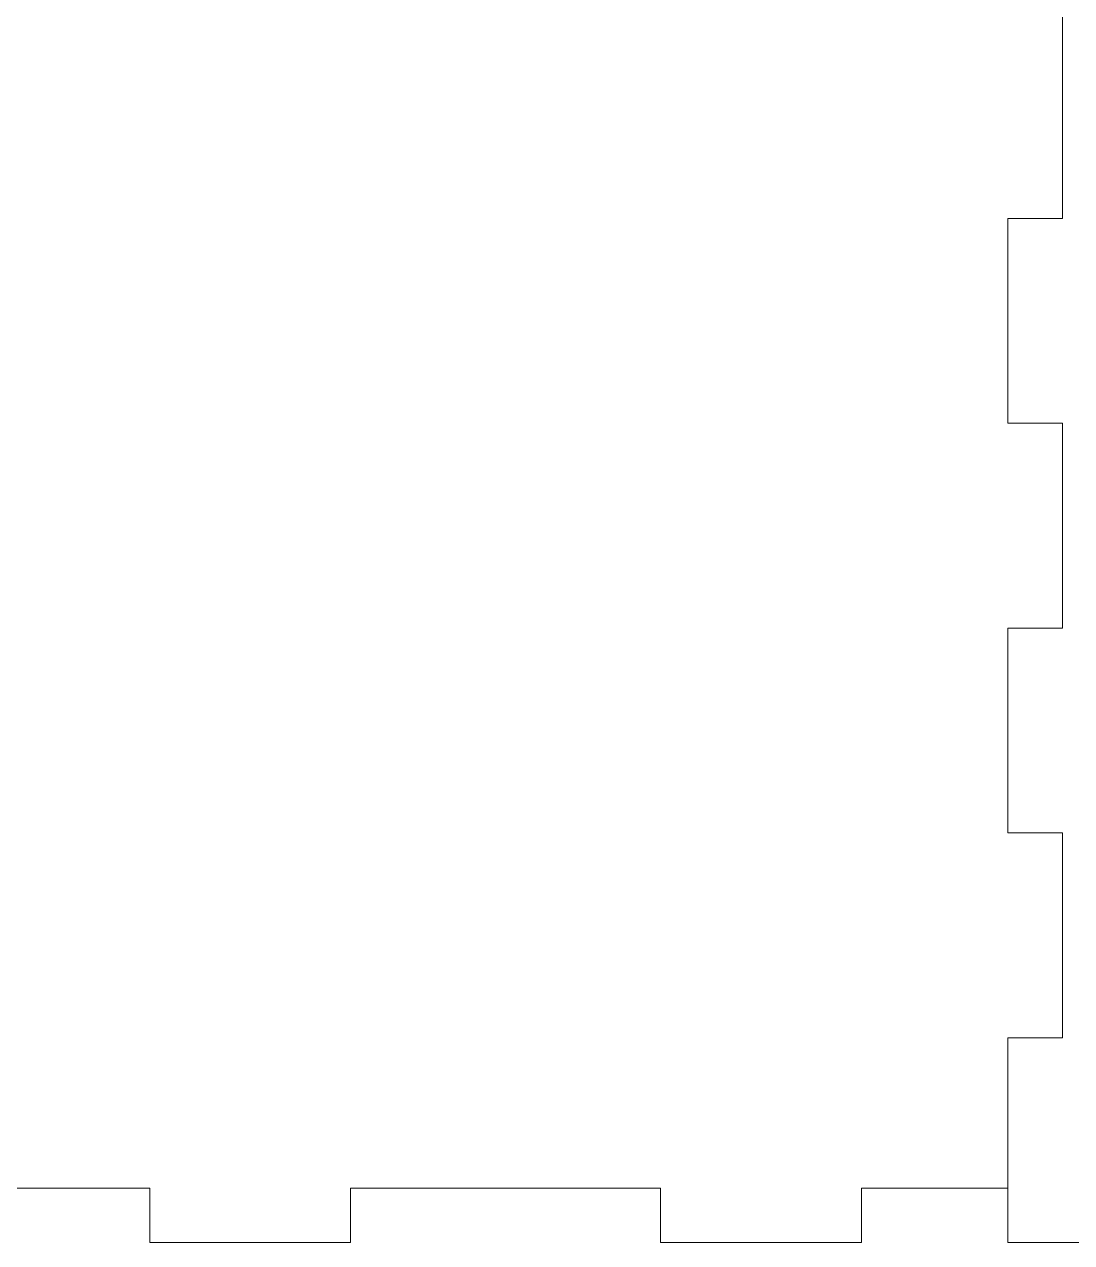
# Model space of a CAD drawing. Header units: millimetres. Extents: x -98 to 307, y -584 to 79.
# Drawn here: x 4.9 to 104.2, y -584 to -468.5 of the extents above; entities that cross this region are included whole.
import ezdxf

# ---------------------------------------------------------------- set-up
doc = ezdxf.new("R2010")
doc.units = ezdxf.units.MM
doc.header["$MEASUREMENT"] = 0
doc.layers.add('layer 1', color=7, linetype='Continuous')

msp = doc.modelspace()

# ---------------------------------------------------------------- linework, layer by layer
at = {"layer": 'layer 1', "lineweight": 9}
for points in [[(103.3345, -486.8691), (103.3345, -486.8691), (103.3345, -467.4453), (103.3345, -467.4453)], [(98.1768, -486.8691), (98.1768, -486.8691), (103.3345, -486.8691), (103.3345, -486.8691)], [(98.1768, -506.2933), (98.1768, -506.2933), (98.1768, -486.8691), (98.1768, -486.8691)], [(98.1768, -506.2933), (98.1768, -506.2933), (103.3345, -506.2933), (103.3345, -506.2933)], [(103.3345, -525.7171), (103.3345, -525.7171), (103.3345, -506.2933), (103.3345, -506.2933)], [(98.1768, -545.1412), (98.1768, -545.1412), (98.1768, -525.7171), (98.1768, -525.7171)], [(98.1768, -525.7171), (98.1768, -525.7171), (103.3345, -525.7171), (103.3345, -525.7171)], [(98.1768, -545.1412), (98.1768, -545.1412), (103.3345, -545.1412), (103.3345, -545.1412)], [(103.3345, -564.565), (103.3345, -564.565), (103.3345, -545.1412), (103.3345, -545.1412)], [(98.1768, -564.565), (98.1768, -564.565), (103.3345, -564.565), (103.3345, -564.565)], [(98.1768, -578.8315), (98.1768, -578.8315), (98.1768, -564.565), (98.1768, -564.565)], [(16.8222, -578.8315), (16.8222, -578.8315), (2.9261, -578.8315), (2.9261, -578.8315)], [(16.8222, -578.8315), (16.8222, -578.8315), (16.8222, -583.9888), (16.8222, -583.9888)], [(65.2345, -578.8315), (65.2345, -578.8315), (35.8722, -578.8315), (35.8722, -578.8315)], [(35.8722, -578.8315), (35.8722, -578.8315), (35.8722, -583.9888), (35.8722, -583.9888)], [(65.2345, -578.8315), (65.2345, -578.8315), (65.2345, -583.9888), (65.2345, -583.9888)], [(84.2845, -578.8315), (84.2845, -578.8315), (84.2845, -583.9888), (84.2845, -583.9888)], [(98.1768, -578.8315), (98.1768, -578.8315), (84.2845, -578.8315), (84.2845, -578.8315)], [(98.1768, -578.8315), (98.1768, -578.8315), (98.1768, -583.9891), (98.1768, -583.9891)], [(35.8722, -583.9888), (35.8722, -583.9888), (16.8222, -583.9888), (16.8222, -583.9888)], [(84.2845, -583.9888), (84.2845, -583.9888), (65.2345, -583.9888), (65.2345, -583.9888)], [(117.2268, -583.9891), (117.2268, -583.9891), (98.1768, -583.9891), (98.1768, -583.9891)]]:
    msp.add_open_spline(points, degree=3, dxfattribs=at)

doc.saveas('drawing.dxf')
